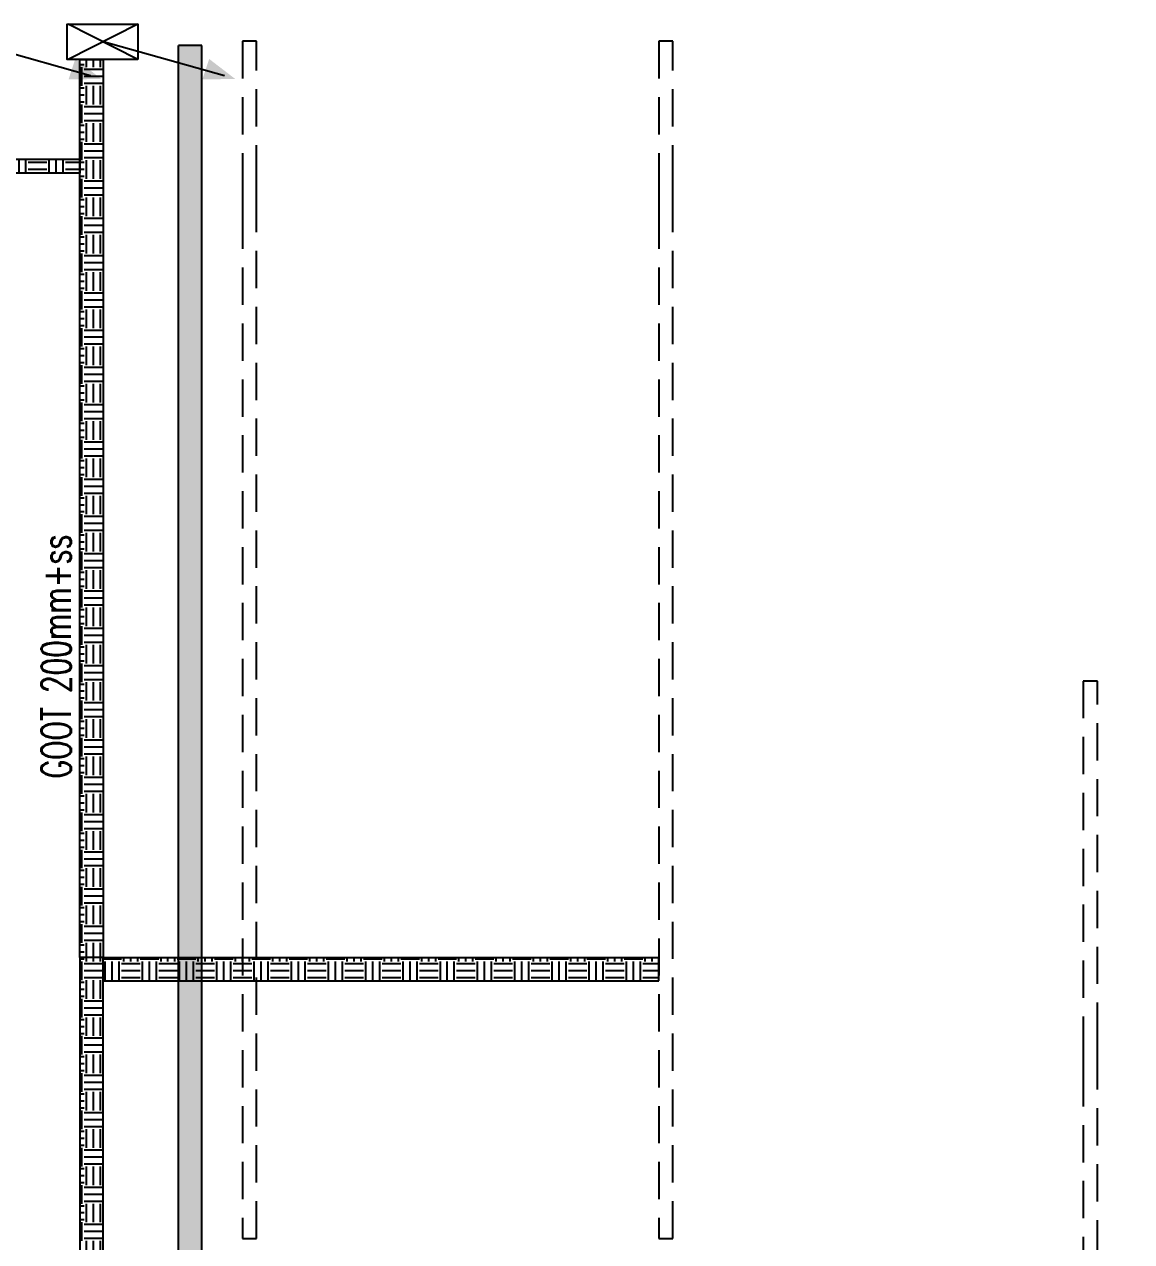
# Model space of a CAD drawing. Header units: millimetres. Extents: x -3262 to 113612, y 0 to 217318.
# Drawn here: x 47781 to 57220, y 60496 to 70869 of the extents above; entities that cross this region are included whole.
import ezdxf

# ---------------------------------------------------------------- set-up
doc = ezdxf.new("R2010")
doc.units = ezdxf.units.MM
doc.header["$LTSCALE"] = 100
doc.linetypes.add('HIDDEN2', pattern=[4.7625, 3.175, -1.5875])
for name, color, linetype in [('ByLayer', 2, 'Continuous'), ('EL6131--_ENERGIEBEDR (1996)', 2, 'Continuous'), ('EL6131--_KG_D', 3, 'Continuous')]:
    doc.layers.add(name, color=color, linetype=linetype)
doc.styles.add('CofelyArial', font='arial.ttf')
doc.styles.add('ROMANS', font='ROMANS', dxfattribs={"width": 0.7})

# ---------------------------------------------------------------- blocks, each defined once
blk = doc.blocks.new('*X61')
at = {"color": 0}
for p, q in [((47625, 29646.5625), (47783.75, 29646.5625)), ((47625, 29587.03125), (47783.75, 29587.03125)), ((47803.59375, 29507.65625), (47803.59375, 29661.649382)), ((47617.204768, 29487.8125), (47625, 29487.8125)), ((47625, 29527.5), (47783.75, 29527.5)), ((47644.84375, 29348.90625), (47644.84375, 29507.65625)), ((47704.375, 29348.90625), (47704.375, 29507.65625)), ((47763.90625, 29348.90625), (47763.90625, 29507.65625)), ((47783.75, 29487.8125), (47817.204768, 29487.8125)), ((47617.204768, 29428.28125), (47625, 29428.28125)), ((47617.204768, 29368.75), (47625, 29368.75)), ((47783.75, 29428.28125), (47817.204768, 29428.28125)), ((47783.75, 29368.75), (47817.204768, 29368.75)), ((47625, 29329.0625), (47783.75, 29329.0625)), ((47625, 29269.53125), (47783.75, 29269.53125)), ((47803.59375, 29190.15625), (47803.59375, 29348.90625)), ((47617.204768, 29170.3125), (47625, 29170.3125)), ((47625, 29210), (47783.75, 29210)), ((47644.84375, 29031.40625), (47644.84375, 29190.15625)), ((47704.375, 29031.40625), (47704.375, 29190.15625)), ((47763.90625, 29031.40625), (47763.90625, 29190.15625)), ((47783.75, 29170.3125), (47817.204768, 29170.3125)), ((47617.204768, 29110.78125), (47625, 29110.78125)), ((47617.204768, 29051.25), (47625, 29051.25)), ((47783.75, 29110.78125), (47817.204768, 29110.78125)), ((47783.75, 29051.25), (47817.204768, 29051.25)), ((47625, 29011.5625), (47783.75, 29011.5625)), ((47625, 28952.03125), (47783.75, 28952.03125)), ((47803.59375, 28872.65625), (47803.59375, 29031.40625)), ((47617.204768, 28852.8125), (47625, 28852.8125)), ((47625, 28892.5), (47783.75, 28892.5)), ((47644.84375, 28713.90625), (47644.84375, 28872.65625)), ((47704.375, 28713.90625), (47704.375, 28872.65625)), ((47763.90625, 28713.90625), (47763.90625, 28872.65625)), ((47783.75, 28852.8125), (47817.204768, 28852.8125)), ((47617.204768, 28793.28125), (47625, 28793.28125)), ((47617.204768, 28733.75), (47625, 28733.75)), ((47783.75, 28793.28125), (47817.204768, 28793.28125)), ((47783.75, 28733.75), (47817.204768, 28733.75)), ((47625, 28694.0625), (47783.75, 28694.0625)), ((47625, 28634.53125), (47783.75, 28634.53125)), ((47803.59375, 28555.15625), (47803.59375, 28713.90625)), ((47617.204768, 28535.3125), (47625, 28535.3125)), ((47625, 28575), (47783.75, 28575)), ((47644.84375, 28396.40625), (47644.84375, 28555.15625)), ((47704.375, 28396.40625), (47704.375, 28555.15625)), ((47763.90625, 28396.40625), (47763.90625, 28555.15625)), ((47783.75, 28535.3125), (47817.204768, 28535.3125)), ((47617.204768, 28475.78125), (47625, 28475.78125)), ((47783.75, 28475.78125), (47817.204768, 28475.78125)), ((47617.204768, 28416.25), (47625, 28416.25)), ((47625, 28376.5625), (47783.75, 28376.5625)), ((47625, 28317.03125), (47783.75, 28317.03125)), ((47783.75, 28416.25), (47817.204768, 28416.25)), ((47803.59375, 28237.65625), (47803.59375, 28396.40625)), ((47617.204768, 28217.8125), (47625, 28217.8125)), ((47625, 28257.5), (47783.75, 28257.5)), ((47644.84375, 28078.90625), (47644.84375, 28237.65625)), ((47704.375, 28078.90625), (47704.375, 28237.65625)), ((47763.90625, 28078.90625), (47763.90625, 28237.65625)), ((47783.75, 28217.8125), (47817.204768, 28217.8125)), ((47617.204768, 28158.28125), (47625, 28158.28125)), ((47783.75, 28158.28125), (47817.204768, 28158.28125)), ((47617.204768, 28098.75), (47625, 28098.75)), ((47625, 28059.0625), (47783.75, 28059.0625)), ((47783.75, 28098.75), (47817.204768, 28098.75)), ((47803.59375, 27920.15625), (47803.59375, 28078.90625)), ((47625, 27999.53125), (47783.75, 27999.53125)), ((47625, 27940), (47783.75, 27940)), ((47644.84375, 27761.40625), (47644.84375, 27920.15625)), ((47704.375, 27761.40625), (47704.375, 27920.15625)), ((47763.90625, 27761.40625), (47763.90625, 27920.15625)), ((47617.204768, 27900.3125), (47625, 27900.3125)), ((47617.204768, 27840.78125), (47625, 27840.78125)), ((47783.75, 27900.3125), (47817.204768, 27900.3125)), ((47783.75, 27840.78125), (47817.204768, 27840.78125)), ((47617.204768, 27781.25), (47625, 27781.25)), ((47625, 27741.5625), (47783.75, 27741.5625)), ((47783.75, 27781.25), (47817.204768, 27781.25)), ((47803.59375, 27602.65625), (47803.59375, 27761.40625)), ((47625, 27682.03125), (47783.75, 27682.03125)), ((47625, 27622.5), (47783.75, 27622.5)), ((47644.84375, 27443.90625), (47644.84375, 27602.65625)), ((47704.375, 27443.90625), (47704.375, 27602.65625)), ((47763.90625, 27443.90625), (47763.90625, 27602.65625)), ((47617.204768, 27582.8125), (47625, 27582.8125)), ((47617.204768, 27523.28125), (47625, 27523.28125)), ((47783.75, 27582.8125), (47817.204768, 27582.8125)), ((47783.75, 27523.28125), (47817.204768, 27523.28125)), ((47617.204768, 27463.75), (47625, 27463.75)), ((47625, 27424.0625), (47783.75, 27424.0625)), ((47783.75, 27463.75), (47817.204768, 27463.75)), ((47803.59375, 27285.15625), (47803.59375, 27443.90625)), ((47625, 27364.53125), (47783.75, 27364.53125)), ((47625, 27305), (47783.75, 27305)), ((47644.84375, 27126.40625), (47644.84375, 27285.15625)), ((47704.375, 27126.40625), (47704.375, 27285.15625)), ((47763.90625, 27126.40625), (47763.90625, 27285.15625)), ((47617.204768, 27265.3125), (47625, 27265.3125)), ((47617.204768, 27205.78125), (47625, 27205.78125)), ((47783.75, 27265.3125), (47817.204768, 27265.3125)), ((47783.75, 27205.78125), (47817.204768, 27205.78125)), ((47617.204768, 27146.25), (47625, 27146.25)), ((47625, 27106.5625), (47783.75, 27106.5625)), ((47783.75, 27146.25), (47817.204768, 27146.25)), ((47803.59375, 26967.65625), (47803.59375, 27126.40625)), ((47625, 27047.03125), (47783.75, 27047.03125)), ((47625, 26987.5), (47783.75, 26987.5)), ((47617.204768, 26947.8125), (47625, 26947.8125)), ((47617.204768, 26888.28125), (47625, 26888.28125)), ((47644.84375, 26808.90625), (47644.84375, 26967.65625)), ((47704.375, 26808.90625), (47704.375, 26967.65625)), ((47763.90625, 26808.90625), (47763.90625, 26967.65625)), ((47783.75, 26947.8125), (47817.204768, 26947.8125)), ((47783.75, 26888.28125), (47817.204768, 26888.28125)), ((47617.204768, 26828.75), (47625, 26828.75)), ((47625, 26789.0625), (47783.75, 26789.0625)), ((47783.75, 26828.75), (47817.204768, 26828.75)), ((47803.59375, 26650.15625), (47803.59375, 26808.90625)), ((47625, 26729.53125), (47783.75, 26729.53125)), ((47625, 26670), (47783.75, 26670)), ((47617.204768, 26630.3125), (47625, 26630.3125)), ((47617.204768, 26570.78125), (47625, 26570.78125)), ((47644.84375, 26491.40625), (47644.84375, 26650.15625)), ((47704.375, 26491.40625), (47704.375, 26650.15625)), ((47763.90625, 26491.40625), (47763.90625, 26650.15625)), ((47783.75, 26630.3125), (47817.204768, 26630.3125)), ((47783.75, 26570.78125), (47817.204768, 26570.78125)), ((47617.204768, 26511.25), (47625, 26511.25)), ((47625, 26471.5625), (47783.75, 26471.5625)), ((47783.75, 26511.25), (47817.204768, 26511.25)), ((47803.59375, 26332.65625), (47803.59375, 26491.40625)), ((47625, 26412.03125), (47783.75, 26412.03125)), ((47625, 26352.5), (47783.75, 26352.5)), ((47617.204768, 26312.8125), (47625, 26312.8125)), ((47617.204768, 26253.28125), (47625, 26253.28125)), ((47644.84375, 26173.90625), (47644.84375, 26332.65625)), ((47704.375, 26173.90625), (47704.375, 26332.65625)), ((47763.90625, 26173.90625), (47763.90625, 26332.65625)), ((47783.75, 26312.8125), (47817.204768, 26312.8125)), ((47783.75, 26253.28125), (47817.204768, 26253.28125)), ((47617.204768, 26193.75), (47625, 26193.75)), ((47625, 26154.0625), (47783.75, 26154.0625)), ((47783.75, 26193.75), (47817.204768, 26193.75)), ((47803.59375, 26015.15625), (47803.59375, 26173.90625)), ((47625, 26094.53125), (47783.75, 26094.53125)), ((47625, 26035), (47783.75, 26035)), ((47617.204768, 25995.3125), (47625, 25995.3125)), ((47617.204768, 25935.78125), (47625, 25935.78125)), ((47644.84375, 25856.40625), (47644.84375, 26015.15625)), ((47704.375, 25856.40625), (47704.375, 26015.15625)), ((47763.90625, 25856.40625), (47763.90625, 26015.15625)), ((47783.75, 25995.3125), (47817.204768, 25995.3125)), ((47783.75, 25935.78125), (47817.204768, 25935.78125)), ((47617.204768, 25876.25), (47625, 25876.25)), ((47625, 25836.5625), (47783.75, 25836.5625)), ((47783.75, 25876.25), (47817.204768, 25876.25)), ((47803.59375, 25697.65625), (47803.59375, 25856.40625)), ((47625, 25777.03125), (47783.75, 25777.03125)), ((47617.204768, 25677.8125), (47625, 25677.8125)), ((47625, 25717.5), (47783.75, 25717.5)), ((47644.84375, 25538.90625), (47644.84375, 25697.65625)), ((47704.375, 25538.90625), (47704.375, 25697.65625)), ((47763.90625, 25538.90625), (47763.90625, 25697.65625)), ((47783.75, 25677.8125), (47817.204768, 25677.8125)), ((47617.204768, 25618.28125), (47625, 25618.28125)), ((47617.204768, 25558.75), (47625, 25558.75)), ((47625, 25519.0625), (47783.75, 25519.0625)), ((47783.75, 25618.28125), (47817.204768, 25618.28125)), ((47783.75, 25558.75), (47817.204768, 25558.75)), ((47803.59375, 25380.15625), (47803.59375, 25538.90625)), ((47625, 25459.53125), (47783.75, 25459.53125)), ((47617.204768, 25360.3125), (47625, 25360.3125)), ((47625, 25400), (47783.75, 25400)), ((47644.84375, 25221.40625), (47644.84375, 25380.15625)), ((47704.375, 25221.40625), (47704.375, 25380.15625)), ((47763.90625, 25221.40625), (47763.90625, 25380.15625)), ((47783.75, 25360.3125), (47817.204768, 25360.3125)), ((47617.204768, 25300.78125), (47625, 25300.78125)), ((47617.204768, 25241.25), (47625, 25241.25)), ((47783.75, 25300.78125), (47817.204768, 25300.78125)), ((47783.75, 25241.25), (47817.204768, 25241.25)), ((47803.59375, 25062.65625), (47803.59375, 25221.40625)), ((47625, 25201.5625), (47783.75, 25201.5625)), ((47625, 25142.03125), (47783.75, 25142.03125)), ((47617.204768, 25042.8125), (47625, 25042.8125)), ((47625, 25082.5), (47783.75, 25082.5)), ((47644.84375, 24926.380715), (47644.84375, 25062.65625)), ((47704.375, 24926.380715), (47704.375, 25062.65625)), ((47763.90625, 24926.380715), (47763.90625, 25062.65625)), ((47783.75, 25042.8125), (47817.204768, 25042.8125)), ((47617.204768, 24983.28125), (47625, 24983.28125)), ((47783.75, 24983.28125), (47817.204768, 24983.28125))]:
    blk.add_line(p, q, dxfattribs=at)
blk = doc.blocks.new('NV-1')
at = {"layer": 'ByLayer'}
for p, q in [((0, 4), (7.91, 0)), ((0, 0), (7.91, 4))]:
    blk.add_line(p, q, dxfattribs=at)
blk.add_lwpolyline([(0, 0), (8, 0), (8, 4), (0, 4)], close=True, dxfattribs=at)
blk = doc.blocks.new('PIJL-UIT')
at = {"layer": 'ByLayer', "color": 2}
blk.add_line((0, 0), (2.92, 10.41), dxfattribs=at)
blk.add_solid([(3.23, 11.35), (1.51, 9.11), (3.24, 8.54)], dxfattribs=at)
blk = doc.blocks.new('*X151')
at = {"color": 0}
for p, q in [((45243.75, 29805.3125), (45402.5, 29805.3125)), ((45402.5, 29845), (45561.25, 29845)), ((45422.34375, 29666.40625), (45422.34375, 29825.15625)), ((45481.875, 29666.40625), (45481.875, 29825.15625)), ((45541.40625, 29666.40625), (45541.40625, 29825.15625)), ((45561.25, 29805.3125), (45720, 29805.3125)), ((45581.09375, 29825.15625), (45581.09375, 29861.649382)), ((45640.625, 29825.15625), (45640.625, 29861.649382)), ((45700.15625, 29825.15625), (45700.15625, 29861.649382)), ((45720, 29845), (45878.75, 29845)), ((45739.84375, 29666.40625), (45739.84375, 29825.15625)), ((45799.375, 29666.40625), (45799.375, 29825.15625)), ((45858.90625, 29666.40625), (45858.90625, 29825.15625)), ((45878.75, 29805.3125), (46037.5, 29805.3125)), ((45898.59375, 29825.15625), (45898.59375, 29861.649382)), ((45958.125, 29825.15625), (45958.125, 29861.649382)), ((46017.65625, 29825.15625), (46017.65625, 29861.649382)), ((46037.5, 29845), (46196.25, 29845)), ((46057.34375, 29666.40625), (46057.34375, 29825.15625)), ((46116.875, 29666.40625), (46116.875, 29825.15625)), ((46176.40625, 29666.40625), (46176.40625, 29825.15625)), ((46196.25, 29805.3125), (46355, 29805.3125)), ((46216.09375, 29825.15625), (46216.09375, 29861.649382)), ((46275.625, 29825.15625), (46275.625, 29861.649382)), ((46335.15625, 29825.15625), (46335.15625, 29861.649382)), ((46355, 29845), (46513.75, 29845)), ((46374.84375, 29666.40625), (46374.84375, 29825.15625)), ((46434.375, 29666.40625), (46434.375, 29825.15625)), ((46493.90625, 29666.40625), (46493.90625, 29825.15625)), ((46513.75, 29805.3125), (46672.5, 29805.3125)), ((46533.59375, 29825.15625), (46533.59375, 29861.649382)), ((46593.125, 29825.15625), (46593.125, 29861.649382)), ((46652.65625, 29825.15625), (46652.65625, 29861.649382)), ((46672.5, 29845), (46831.25, 29845)), ((46692.34375, 29666.40625), (46692.34375, 29825.15625)), ((46751.875, 29666.40625), (46751.875, 29825.15625)), ((46811.40625, 29666.40625), (46811.40625, 29825.15625)), ((46831.25, 29805.3125), (46990, 29805.3125)), ((46851.09375, 29825.15625), (46851.09375, 29861.649382)), ((46910.625, 29825.15625), (46910.625, 29861.649382)), ((46970.15625, 29825.15625), (46970.15625, 29861.649382)), ((46990, 29845), (47148.75, 29845)), ((47009.84375, 29666.40625), (47009.84375, 29825.15625)), ((47069.375, 29666.40625), (47069.375, 29825.15625)), ((47128.90625, 29666.40625), (47128.90625, 29825.15625)), ((47148.75, 29805.3125), (47307.5, 29805.3125)), ((47168.59375, 29825.15625), (47168.59375, 29861.649382)), ((47228.125, 29825.15625), (47228.125, 29861.649382)), ((47287.65625, 29825.15625), (47287.65625, 29861.649382)), ((47307.5, 29845), (47466.25, 29845)), ((47327.34375, 29666.40625), (47327.34375, 29825.15625)), ((47386.875, 29666.40625), (47386.875, 29825.15625)), ((47446.40625, 29666.40625), (47446.40625, 29825.15625)), ((47466.25, 29805.3125), (47625, 29805.3125)), ((47486.09375, 29825.15625), (47486.09375, 29861.649382)), ((47545.625, 29825.15625), (47545.625, 29861.649382)), ((47605.15625, 29825.15625), (47605.15625, 29861.649382)), ((47625, 29845), (47783.75, 29845)), ((47644.84375, 29666.40625), (47644.84375, 29825.15625)), ((47704.375, 29666.40625), (47704.375, 29825.15625)), ((47763.90625, 29666.40625), (47763.90625, 29825.15625)), ((47783.75, 29805.3125), (47817.204768, 29805.3125)), ((47803.59375, 29825.15625), (47803.59375, 29861.649382)), ((45243.75, 29745.78125), (45402.5, 29745.78125)), ((45243.75, 29686.25), (45402.5, 29686.25)), ((45561.25, 29745.78125), (45720, 29745.78125)), ((45561.25, 29686.25), (45720, 29686.25)), ((45581.09375, 29661.649382), (45581.09375, 29666.40625)), ((45640.625, 29661.649382), (45640.625, 29666.40625)), ((45700.15625, 29661.649382), (45700.15625, 29666.40625)), ((45878.75, 29745.78125), (46037.5, 29745.78125)), ((45878.75, 29686.25), (46037.5, 29686.25)), ((45898.59375, 29661.649382), (45898.59375, 29666.40625)), ((45958.125, 29661.649382), (45958.125, 29666.40625)), ((46017.65625, 29661.649382), (46017.65625, 29666.40625)), ((46196.25, 29745.78125), (46355, 29745.78125)), ((46196.25, 29686.25), (46355, 29686.25)), ((46216.09375, 29661.649382), (46216.09375, 29666.40625)), ((46275.625, 29661.649382), (46275.625, 29666.40625)), ((46335.15625, 29661.649382), (46335.15625, 29666.40625)), ((46513.75, 29745.78125), (46672.5, 29745.78125)), ((46513.75, 29686.25), (46672.5, 29686.25)), ((46533.59375, 29661.649382), (46533.59375, 29666.40625)), ((46593.125, 29661.649382), (46593.125, 29666.40625)), ((46652.65625, 29661.649382), (46652.65625, 29666.40625)), ((46831.25, 29745.78125), (46990, 29745.78125)), ((46831.25, 29686.25), (46990, 29686.25)), ((46851.09375, 29661.649382), (46851.09375, 29666.40625)), ((46910.625, 29661.649382), (46910.625, 29666.40625)), ((46970.15625, 29661.649382), (46970.15625, 29666.40625)), ((47148.75, 29745.78125), (47307.5, 29745.78125)), ((47148.75, 29686.25), (47307.5, 29686.25)), ((47168.59375, 29661.649382), (47168.59375, 29666.40625)), ((47228.125, 29661.649382), (47228.125, 29666.40625)), ((47287.65625, 29661.649382), (47287.65625, 29666.40625)), ((47466.25, 29745.78125), (47625, 29745.78125)), ((47466.25, 29686.25), (47625, 29686.25)), ((47486.09375, 29661.649382), (47486.09375, 29666.40625)), ((47545.625, 29661.649382), (47545.625, 29666.40625)), ((47605.15625, 29661.649382), (47605.15625, 29666.40625)), ((47783.75, 29745.78125), (47817.204768, 29745.78125)), ((47783.75, 29686.25), (47817.204768, 29686.25)), ((47803.59375, 29661.649382), (47803.59375, 29666.40625))]:
    blk.add_line(p, q, dxfattribs=at)
blk = doc.blocks.new('*X152')
at = {"color": 0}
for p, q in [((54530.625, 30777.65625), (54530.625, 30869.547061)), ((54590.15625, 30777.65625), (54590.15625, 30869.547061)), ((54610, 30857.03125), (54768.75, 30857.03125)), ((54788.59375, 30777.65625), (54788.59375, 30869.547061)), ((54848.125, 30777.65625), (54848.125, 30869.547061)), ((54907.65625, 30777.65625), (54907.65625, 30869.547061)), ((54927.5, 30857.03125), (55086.25, 30857.03125)), ((55106.09375, 30777.65625), (55106.09375, 30869.547061)), ((55165.625, 30777.65625), (55165.625, 30869.547061)), ((55225.15625, 30777.65625), (55225.15625, 30869.547061)), ((55245, 30857.03125), (55403.75, 30857.03125)), ((55423.59375, 30777.65625), (55423.59375, 30869.547061)), ((54500.692166, 30757.8125), (54610, 30757.8125)), ((54610, 30797.5), (54768.75, 30797.5)), ((54629.84375, 30749.547061), (54629.84375, 30777.65625)), ((54689.375, 30749.547061), (54689.375, 30777.65625)), ((54748.90625, 30749.547061), (54748.90625, 30777.65625)), ((54768.75, 30757.8125), (54927.5, 30757.8125)), ((54927.5, 30797.5), (55086.25, 30797.5)), ((54947.34375, 30749.547061), (54947.34375, 30777.65625)), ((55006.875, 30749.547061), (55006.875, 30777.65625)), ((55066.40625, 30749.547061), (55066.40625, 30777.65625)), ((55086.25, 30757.8125), (55245, 30757.8125)), ((55245, 30797.5), (55403.75, 30797.5)), ((55264.84375, 30749.547061), (55264.84375, 30777.65625)), ((55324.375, 30749.547061), (55324.375, 30777.65625)), ((55383.90625, 30749.547061), (55383.90625, 30777.65625)), ((55403.75, 30757.8125), (55468.342437, 30757.8125)), ((54500.692166, 30698.28125), (54610, 30698.28125)), ((54500.692166, 30638.75), (54610, 30638.75)), ((54530.625, 30460.15625), (54530.625, 30618.90625)), ((54590.15625, 30460.15625), (54590.15625, 30618.90625)), ((54610, 30599.0625), (54620.692166, 30599.0625)), ((54610, 30539.53125), (54620.692166, 30539.53125)), ((54500.692166, 30440.3125), (54610, 30440.3125)), ((54610, 30480), (54620.692166, 30480)), ((54500.692166, 30380.78125), (54610, 30380.78125)), ((54500.692166, 30321.25), (54610, 30321.25)), ((54530.625, 30142.65625), (54530.625, 30301.40625)), ((54590.15625, 30142.65625), (54590.15625, 30301.40625)), ((54610, 30281.5625), (54620.692166, 30281.5625)), ((54610, 30222.03125), (54620.692166, 30222.03125)), ((54500.692166, 30122.8125), (54610, 30122.8125)), ((54610, 30162.5), (54620.692166, 30162.5)), ((54500.692166, 30063.28125), (54610, 30063.28125)), ((54500.692166, 30003.75), (54610, 30003.75)), ((54530.625, 29861.649382), (54530.625, 29983.90625)), ((54590.15625, 29861.649382), (54590.15625, 29983.90625)), ((54610, 29964.0625), (54620.692166, 29964.0625)), ((54610, 29904.53125), (54620.692166, 29904.53125)), ((47817.204768, 29805.3125), (47942.5, 29805.3125)), ((47863.125, 29825.15625), (47863.125, 29861.649382)), ((47922.65625, 29825.15625), (47922.65625, 29861.649382)), ((47942.5, 29845), (48101.25, 29845)), ((47962.34375, 29666.40625), (47962.34375, 29825.15625)), ((48021.875, 29666.40625), (48021.875, 29825.15625)), ((48081.40625, 29666.40625), (48081.40625, 29825.15625)), ((48101.25, 29805.3125), (48260, 29805.3125)), ((48121.09375, 29825.15625), (48121.09375, 29861.649382)), ((48180.625, 29825.15625), (48180.625, 29861.649382)), ((48240.15625, 29825.15625), (48240.15625, 29861.649382)), ((48260, 29845), (48418.75, 29845)), ((48279.84375, 29666.40625), (48279.84375, 29825.15625)), ((48339.375, 29666.40625), (48339.375, 29825.15625)), ((48398.90625, 29666.40625), (48398.90625, 29825.15625)), ((48418.75, 29805.3125), (48577.5, 29805.3125)), ((48438.59375, 29825.15625), (48438.59375, 29861.649382)), ((48498.125, 29825.15625), (48498.125, 29861.649382)), ((48557.65625, 29825.15625), (48557.65625, 29861.649382)), ((48577.5, 29845), (48736.25, 29845)), ((48597.34375, 29666.40625), (48597.34375, 29825.15625)), ((48656.875, 29666.40625), (48656.875, 29825.15625)), ((48716.40625, 29666.40625), (48716.40625, 29825.15625)), ((48736.25, 29805.3125), (48895, 29805.3125)), ((48756.09375, 29825.15625), (48756.09375, 29861.649382)), ((48815.625, 29825.15625), (48815.625, 29861.649382)), ((48875.15625, 29825.15625), (48875.15625, 29861.649382)), ((48895, 29845), (49053.75, 29845)), ((48914.84375, 29666.40625), (48914.84375, 29825.15625)), ((48974.375, 29666.40625), (48974.375, 29825.15625)), ((49033.90625, 29666.40625), (49033.90625, 29825.15625)), ((49053.75, 29805.3125), (49212.5, 29805.3125)), ((49073.59375, 29825.15625), (49073.59375, 29861.649382)), ((49133.125, 29825.15625), (49133.125, 29861.649382)), ((49192.65625, 29825.15625), (49192.65625, 29861.649382)), ((49212.5, 29845), (49371.25, 29845)), ((49232.34375, 29666.40625), (49232.34375, 29825.15625)), ((49291.875, 29666.40625), (49291.875, 29825.15625)), ((49351.40625, 29666.40625), (49351.40625, 29825.15625)), ((49371.25, 29805.3125), (49530, 29805.3125)), ((49391.09375, 29825.15625), (49391.09375, 29861.649382)), ((49450.625, 29825.15625), (49450.625, 29861.649382)), ((49510.15625, 29825.15625), (49510.15625, 29861.649382)), ((49530, 29845), (49688.75, 29845)), ((49549.84375, 29666.40625), (49549.84375, 29825.15625)), ((49609.375, 29666.40625), (49609.375, 29825.15625)), ((49668.90625, 29666.40625), (49668.90625, 29825.15625)), ((49688.75, 29805.3125), (49847.5, 29805.3125)), ((49708.59375, 29825.15625), (49708.59375, 29861.649382)), ((49768.125, 29825.15625), (49768.125, 29861.649382)), ((49827.65625, 29825.15625), (49827.65625, 29861.649382)), ((49847.5, 29845), (50006.25, 29845)), ((49867.34375, 29666.40625), (49867.34375, 29825.15625)), ((49926.875, 29666.40625), (49926.875, 29825.15625)), ((49986.40625, 29666.40625), (49986.40625, 29825.15625)), ((50006.25, 29805.3125), (50165, 29805.3125)), ((50026.09375, 29825.15625), (50026.09375, 29861.649382)), ((50085.625, 29825.15625), (50085.625, 29861.649382)), ((50145.15625, 29825.15625), (50145.15625, 29861.649382)), ((50165, 29845), (50323.75, 29845)), ((50184.84375, 29666.40625), (50184.84375, 29825.15625)), ((50244.375, 29666.40625), (50244.375, 29825.15625)), ((50303.90625, 29666.40625), (50303.90625, 29825.15625)), ((50323.75, 29805.3125), (50482.5, 29805.3125)), ((50343.59375, 29825.15625), (50343.59375, 29861.649382)), ((50403.125, 29825.15625), (50403.125, 29861.649382)), ((50462.65625, 29825.15625), (50462.65625, 29861.649382)), ((50482.5, 29845), (50641.25, 29845)), ((50502.34375, 29666.40625), (50502.34375, 29825.15625)), ((50561.875, 29666.40625), (50561.875, 29825.15625)), ((50621.40625, 29666.40625), (50621.40625, 29825.15625)), ((50641.25, 29805.3125), (50800, 29805.3125)), ((50661.09375, 29825.15625), (50661.09375, 29861.649382)), ((50720.625, 29825.15625), (50720.625, 29861.649382)), ((50780.15625, 29825.15625), (50780.15625, 29861.649382)), ((50800, 29845), (50958.75, 29845)), ((50819.84375, 29666.40625), (50819.84375, 29825.15625)), ((50879.375, 29666.40625), (50879.375, 29825.15625)), ((50938.90625, 29666.40625), (50938.90625, 29825.15625)), ((50958.75, 29805.3125), (51117.5, 29805.3125)), ((50978.59375, 29825.15625), (50978.59375, 29861.649382)), ((51038.125, 29825.15625), (51038.125, 29861.649382)), ((51097.65625, 29825.15625), (51097.65625, 29861.649382)), ((51117.5, 29845), (51276.25, 29845)), ((51137.34375, 29666.40625), (51137.34375, 29825.15625)), ((51196.875, 29666.40625), (51196.875, 29825.15625)), ((51256.40625, 29666.40625), (51256.40625, 29825.15625)), ((51276.25, 29805.3125), (51435, 29805.3125)), ((51296.09375, 29825.15625), (51296.09375, 29861.649382)), ((51355.625, 29825.15625), (51355.625, 29861.649382)), ((51415.15625, 29825.15625), (51415.15625, 29861.649382)), ((51435, 29845), (51593.75, 29845)), ((51454.84375, 29666.40625), (51454.84375, 29825.15625)), ((51514.375, 29666.40625), (51514.375, 29825.15625)), ((51573.90625, 29666.40625), (51573.90625, 29825.15625)), ((51593.75, 29805.3125), (51752.5, 29805.3125)), ((51613.59375, 29825.15625), (51613.59375, 29861.649382)), ((51673.125, 29825.15625), (51673.125, 29861.649382)), ((51732.65625, 29825.15625), (51732.65625, 29861.649382)), ((51752.5, 29845), (51911.25, 29845)), ((51772.34375, 29666.40625), (51772.34375, 29825.15625)), ((51831.875, 29666.40625), (51831.875, 29825.15625)), ((51891.40625, 29666.40625), (51891.40625, 29825.15625)), ((51911.25, 29805.3125), (52070, 29805.3125)), ((51931.09375, 29825.15625), (51931.09375, 29861.649382)), ((51990.625, 29825.15625), (51990.625, 29861.649382)), ((52050.15625, 29825.15625), (52050.15625, 29861.649382)), ((52070, 29845), (52228.75, 29845)), ((52089.84375, 29666.40625), (52089.84375, 29825.15625)), ((52149.375, 29666.40625), (52149.375, 29825.15625)), ((52208.90625, 29666.40625), (52208.90625, 29825.15625)), ((52228.75, 29805.3125), (52387.5, 29805.3125)), ((52248.59375, 29825.15625), (52248.59375, 29861.649382)), ((52308.125, 29825.15625), (52308.125, 29861.649382)), ((52367.65625, 29825.15625), (52367.65625, 29861.649382)), ((52387.5, 29845), (52546.25, 29845)), ((52407.34375, 29666.40625), (52407.34375, 29825.15625)), ((52466.875, 29666.40625), (52466.875, 29825.15625)), ((52526.40625, 29666.40625), (52526.40625, 29825.15625)), ((52546.25, 29805.3125), (52705, 29805.3125)), ((52566.09375, 29825.15625), (52566.09375, 29861.649382)), ((52625.625, 29825.15625), (52625.625, 29861.649382)), ((52685.15625, 29825.15625), (52685.15625, 29861.649382)), ((52705, 29845), (52863.75, 29845)), ((52724.84375, 29666.40625), (52724.84375, 29825.15625)), ((52784.375, 29666.40625), (52784.375, 29825.15625)), ((52843.90625, 29666.40625), (52843.90625, 29825.15625)), ((52863.75, 29805.3125), (53022.5, 29805.3125)), ((52883.59375, 29825.15625), (52883.59375, 29861.649382)), ((52943.125, 29825.15625), (52943.125, 29861.649382)), ((53002.65625, 29825.15625), (53002.65625, 29861.649382)), ((53022.5, 29845), (53181.25, 29845)), ((53042.34375, 29666.40625), (53042.34375, 29825.15625)), ((53101.875, 29666.40625), (53101.875, 29825.15625)), ((53161.40625, 29666.40625), (53161.40625, 29825.15625)), ((53181.25, 29805.3125), (53340, 29805.3125)), ((53201.09375, 29825.15625), (53201.09375, 29861.649382)), ((53260.625, 29825.15625), (53260.625, 29861.649382)), ((53320.15625, 29825.15625), (53320.15625, 29861.649382)), ((53340, 29845), (53498.75, 29845)), ((53359.84375, 29666.40625), (53359.84375, 29825.15625)), ((53419.375, 29666.40625), (53419.375, 29825.15625)), ((53478.90625, 29666.40625), (53478.90625, 29825.15625)), ((53498.75, 29805.3125), (53657.5, 29805.3125)), ((53518.59375, 29825.15625), (53518.59375, 29861.649382)), ((53578.125, 29825.15625), (53578.125, 29861.649382)), ((53637.65625, 29825.15625), (53637.65625, 29861.649382)), ((53657.5, 29845), (53816.25, 29845)), ((53677.34375, 29666.40625), (53677.34375, 29825.15625)), ((53736.875, 29666.40625), (53736.875, 29825.15625)), ((53796.40625, 29666.40625), (53796.40625, 29825.15625)), ((53816.25, 29805.3125), (53975, 29805.3125)), ((53836.09375, 29825.15625), (53836.09375, 29861.649382)), ((53895.625, 29825.15625), (53895.625, 29861.649382)), ((53955.15625, 29825.15625), (53955.15625, 29861.649382)), ((53975, 29845), (54133.75, 29845)), ((53994.84375, 29666.40625), (53994.84375, 29825.15625)), ((54054.375, 29666.40625), (54054.375, 29825.15625)), ((54113.90625, 29666.40625), (54113.90625, 29825.15625)), ((54133.75, 29805.3125), (54292.5, 29805.3125)), ((54153.59375, 29825.15625), (54153.59375, 29861.649382)), ((54213.125, 29825.15625), (54213.125, 29861.649382)), ((54272.65625, 29825.15625), (54272.65625, 29861.649382)), ((54292.5, 29845), (54451.25, 29845)), ((54312.34375, 29666.40625), (54312.34375, 29825.15625)), ((54371.875, 29666.40625), (54371.875, 29825.15625)), ((54431.40625, 29666.40625), (54431.40625, 29825.15625)), ((54451.25, 29805.3125), (54610, 29805.3125)), ((54471.09375, 29825.15625), (54471.09375, 29861.649382)), ((54530.625, 29825.15625), (54530.625, 29861.649382)), ((54590.15625, 29825.15625), (54590.15625, 29861.649382)), ((54610, 29845), (54768.75, 29845)), ((54629.84375, 29666.40625), (54629.84375, 29825.15625)), ((54689.375, 29666.40625), (54689.375, 29825.15625)), ((54748.90625, 29666.40625), (54748.90625, 29825.15625)), ((54768.75, 29805.3125), (54927.5, 29805.3125)), ((54788.59375, 29825.15625), (54788.59375, 29861.649382)), ((54848.125, 29825.15625), (54848.125, 29861.649382)), ((54907.65625, 29825.15625), (54907.65625, 29861.649382)), ((54927.5, 29845), (55086.25, 29845)), ((54947.34375, 29666.40625), (54947.34375, 29825.15625)), ((55006.875, 29666.40625), (55006.875, 29825.15625)), ((55066.40625, 29666.40625), (55066.40625, 29825.15625)), ((55086.25, 29805.3125), (55245, 29805.3125)), ((55106.09375, 29825.15625), (55106.09375, 29861.649382)), ((55165.625, 29825.15625), (55165.625, 29861.649382)), ((55225.15625, 29825.15625), (55225.15625, 29861.649382)), ((55245, 29845), (55403.75, 29845)), ((55264.84375, 29666.40625), (55264.84375, 29825.15625)), ((55324.375, 29666.40625), (55324.375, 29825.15625)), ((55383.90625, 29666.40625), (55383.90625, 29825.15625)), ((55403.75, 29805.3125), (55468.342437, 29805.3125)), ((55423.59375, 29825.15625), (55423.59375, 29861.649382)), ((47817.204768, 29745.78125), (47942.5, 29745.78125)), ((47817.204768, 29686.25), (47942.5, 29686.25)), ((47863.125, 29661.649382), (47863.125, 29666.40625)), ((47922.65625, 29661.649382), (47922.65625, 29666.40625)), ((48101.25, 29745.78125), (48260, 29745.78125)), ((48101.25, 29686.25), (48260, 29686.25)), ((48121.09375, 29661.649382), (48121.09375, 29666.40625)), ((48180.625, 29661.649382), (48180.625, 29666.40625)), ((48240.15625, 29661.649382), (48240.15625, 29666.40625)), ((48418.75, 29745.78125), (48577.5, 29745.78125)), ((48418.75, 29686.25), (48577.5, 29686.25)), ((48438.59375, 29661.649382), (48438.59375, 29666.40625)), ((48498.125, 29661.649382), (48498.125, 29666.40625)), ((48557.65625, 29661.649382), (48557.65625, 29666.40625)), ((48736.25, 29745.78125), (48895, 29745.78125)), ((48736.25, 29686.25), (48895, 29686.25)), ((48756.09375, 29661.649382), (48756.09375, 29666.40625)), ((48815.625, 29661.649382), (48815.625, 29666.40625)), ((48875.15625, 29661.649382), (48875.15625, 29666.40625)), ((49053.75, 29745.78125), (49212.5, 29745.78125)), ((49053.75, 29686.25), (49212.5, 29686.25)), ((49073.59375, 29661.649382), (49073.59375, 29666.40625)), ((49133.125, 29661.649382), (49133.125, 29666.40625)), ((49192.65625, 29661.649382), (49192.65625, 29666.40625)), ((49371.25, 29745.78125), (49530, 29745.78125)), ((49371.25, 29686.25), (49530, 29686.25)), ((49391.09375, 29661.649382), (49391.09375, 29666.40625)), ((49450.625, 29661.649382), (49450.625, 29666.40625)), ((49510.15625, 29661.649382), (49510.15625, 29666.40625)), ((49688.75, 29745.78125), (49847.5, 29745.78125)), ((49688.75, 29686.25), (49847.5, 29686.25)), ((49708.59375, 29661.649382), (49708.59375, 29666.40625)), ((49768.125, 29661.649382), (49768.125, 29666.40625)), ((49827.65625, 29661.649382), (49827.65625, 29666.40625)), ((50006.25, 29745.78125), (50165, 29745.78125)), ((50006.25, 29686.25), (50165, 29686.25)), ((50026.09375, 29661.649382), (50026.09375, 29666.40625)), ((50085.625, 29661.649382), (50085.625, 29666.40625)), ((50145.15625, 29661.649382), (50145.15625, 29666.40625)), ((50323.75, 29745.78125), (50482.5, 29745.78125)), ((50323.75, 29686.25), (50482.5, 29686.25)), ((50343.59375, 29661.649382), (50343.59375, 29666.40625)), ((50403.125, 29661.649382), (50403.125, 29666.40625)), ((50462.65625, 29661.649382), (50462.65625, 29666.40625)), ((50641.25, 29745.78125), (50800, 29745.78125)), ((50641.25, 29686.25), (50800, 29686.25)), ((50661.09375, 29661.649382), (50661.09375, 29666.40625)), ((50720.625, 29661.649382), (50720.625, 29666.40625)), ((50780.15625, 29661.649382), (50780.15625, 29666.40625)), ((50958.75, 29745.78125), (51117.5, 29745.78125)), ((50958.75, 29686.25), (51117.5, 29686.25)), ((50978.59375, 29661.649382), (50978.59375, 29666.40625)), ((51038.125, 29661.649382), (51038.125, 29666.40625)), ((51097.65625, 29661.649382), (51097.65625, 29666.40625)), ((51276.25, 29745.78125), (51435, 29745.78125)), ((51276.25, 29686.25), (51435, 29686.25)), ((51296.09375, 29661.649382), (51296.09375, 29666.40625)), ((51355.625, 29661.649382), (51355.625, 29666.40625)), ((51415.15625, 29661.649382), (51415.15625, 29666.40625)), ((51593.75, 29745.78125), (51752.5, 29745.78125)), ((51593.75, 29686.25), (51752.5, 29686.25)), ((51613.59375, 29661.649382), (51613.59375, 29666.40625)), ((51673.125, 29661.649382), (51673.125, 29666.40625)), ((51732.65625, 29661.649382), (51732.65625, 29666.40625)), ((51911.25, 29745.78125), (52070, 29745.78125)), ((51911.25, 29686.25), (52070, 29686.25)), ((51931.09375, 29661.649382), (51931.09375, 29666.40625)), ((51990.625, 29661.649382), (51990.625, 29666.40625)), ((52050.15625, 29661.649382), (52050.15625, 29666.40625)), ((52228.75, 29745.78125), (52387.5, 29745.78125)), ((52228.75, 29686.25), (52387.5, 29686.25)), ((52248.59375, 29661.649382), (52248.59375, 29666.40625)), ((52308.125, 29661.649382), (52308.125, 29666.40625)), ((52367.65625, 29661.649382), (52367.65625, 29666.40625)), ((52546.25, 29745.78125), (52705, 29745.78125)), ((52546.25, 29686.25), (52705, 29686.25)), ((52566.09375, 29661.649382), (52566.09375, 29666.40625)), ((52625.625, 29661.649382), (52625.625, 29666.40625)), ((52685.15625, 29661.649382), (52685.15625, 29666.40625)), ((52863.75, 29745.78125), (53022.5, 29745.78125)), ((52863.75, 29686.25), (53022.5, 29686.25)), ((52883.59375, 29661.649382), (52883.59375, 29666.40625)), ((52943.125, 29661.649382), (52943.125, 29666.40625)), ((53002.65625, 29661.649382), (53002.65625, 29666.40625)), ((53181.25, 29745.78125), (53340, 29745.78125)), ((53181.25, 29686.25), (53340, 29686.25)), ((53201.09375, 29661.649382), (53201.09375, 29666.40625)), ((53260.625, 29661.649382), (53260.625, 29666.40625)), ((53320.15625, 29661.649382), (53320.15625, 29666.40625)), ((53498.75, 29745.78125), (53657.5, 29745.78125)), ((53498.75, 29686.25), (53657.5, 29686.25)), ((53518.59375, 29661.649382), (53518.59375, 29666.40625)), ((53578.125, 29661.649382), (53578.125, 29666.40625)), ((53637.65625, 29661.649382), (53637.65625, 29666.40625)), ((53816.25, 29745.78125), (53975, 29745.78125)), ((53816.25, 29686.25), (53975, 29686.25)), ((53836.09375, 29661.649382), (53836.09375, 29666.40625)), ((53895.625, 29661.649382), (53895.625, 29666.40625)), ((53955.15625, 29661.649382), (53955.15625, 29666.40625)), ((54133.75, 29745.78125), (54292.5, 29745.78125)), ((54133.75, 29686.25), (54292.5, 29686.25)), ((54153.59375, 29661.649382), (54153.59375, 29666.40625)), ((54213.125, 29661.649382), (54213.125, 29666.40625)), ((54272.65625, 29661.649382), (54272.65625, 29666.40625)), ((54451.25, 29745.78125), (54610, 29745.78125)), ((54451.25, 29686.25), (54610, 29686.25)), ((54471.09375, 29661.649382), (54471.09375, 29666.40625)), ((54530.625, 29661.649382), (54530.625, 29666.40625)), ((54590.15625, 29661.649382), (54590.15625, 29666.40625)), ((54768.75, 29745.78125), (54927.5, 29745.78125)), ((54768.75, 29686.25), (54927.5, 29686.25)), ((54788.59375, 29661.649382), (54788.59375, 29666.40625)), ((54848.125, 29661.649382), (54848.125, 29666.40625)), ((54907.65625, 29661.649382), (54907.65625, 29666.40625)), ((55086.25, 29745.78125), (55245, 29745.78125)), ((55086.25, 29686.25), (55245, 29686.25)), ((55106.09375, 29661.649382), (55106.09375, 29666.40625)), ((55165.625, 29661.649382), (55165.625, 29666.40625)), ((55225.15625, 29661.649382), (55225.15625, 29666.40625)), ((55403.75, 29745.78125), (55468.342437, 29745.78125)), ((55403.75, 29686.25), (55468.342437, 29686.25)), ((55423.59375, 29661.649382), (55423.59375, 29666.40625))]:
    blk.add_line(p, q, dxfattribs=at)
blk = doc.blocks.new('*U162')
at = {"color": 0, "linetype": 'Continuous'}
for p, q in [((0, 100, -2730), (50119, 100, -2730)), ((50119, -100, -2730), (50119, 100, -2730)), ((0, -100, -2730), (50119, -100, -2730))]:
    blk.add_line(p, q, dxfattribs=at)
at = {"layer": 'EL6131--_ENERGIEBEDR (1996)', "color": 1, "style": 'CofelyArial'}
for tag in ['SECTIONCODE', 'CODE', 'POSITIONCODE']:
    blk.add_attdef(tag, (49194, 20569, 2730), '', height=1.8, dxfattribs=at)

msp = doc.modelspace()

# ---------------------------------------------------------------- hatches: boundary and pattern name
at = {"layer": 'EL6131--_ENERGIEBEDR (1996)', "linetype": 'Continuous'}
h = msp.add_hatch(dxfattribs=at)
h.set_pattern_fill('STARS', color=1, scale=25)
h.set_pattern_definition([(0, (-35443.4, -94932.8), (0, 137.48153), [79.375, -79.375]), (60, (-35443.4, -94932.8), (-119.0625, 68.74077), [79.375, -79.375]), (120, (-35403.72, -94864.07), (-119.0625, -68.74077), [79.375, -79.375])])
h.paths.add_polyline_path([(49094, 20569), (49294, 20569), (49294, 70688), (49094, 70688)])

# ---------------------------------------------------------------- linework, layer by layer
at = {"layer": 'EL6131--_ENERGIEBEDR (1996)', "color": 2, "linetype": 'Continuous'}
for p, q in [((48454, 62918), (53189, 62918)), ((48454, 62718), (48454, 62918)), ((53189, 62718), (53189, 62918)), ((48454, 62718), (53189, 62718))]:
    msp.add_line(p, q, dxfattribs=at)
at = {"layer": 'EL6131--_ENERGIEBEDR (1996)', "color": 2, "linetype": 'HIDDEN2'}
for points in [[(49641, 69522), (49641, 69272), (49641, 60524), (49761, 60524), (49761, 69272), (49761, 69522), (49761, 70724), (49641, 70724)], [(53189, 69522), (53189, 69272), (53189, 60524), (53309, 60524), (53309, 69272), (53309, 69522), (53309, 70724), (53189, 70724)], [(56808, 62216), (56808, 61966), (56808, 53219), (56928, 53219), (56928, 61966), (56928, 62216), (56928, 65273), (56808, 65273)]]:
    msp.add_lwpolyline(points, close=True, dxfattribs=at)
at = {"layer": 'EL6131--_ENERGIEBEDR (1996)', "color": 2, "linetype": 'Continuous'}
for points in [[(47366, 70569), (47366, 69721), (48254, 69721), (48254, 69601), (47246, 69601), (47246, 70569)], [(48454, 70569), (48454, 62918), (48254, 62918), (48254, 70569)]]:
    msp.add_lwpolyline(points, close=True, dxfattribs=at)
at = {"layer": 'EL6131--_ENERGIEBEDR (1996)'}
msp.add_lwpolyline([(48254, 62718), (48254, 62718), (48254, 53209), (61190, 53209), (61190, 53409), (48454, 53409), (48454, 62918), (48254, 62918)], close=True, dxfattribs=at)

# ---------------------------------------------------------------- block references
at = {"layer": 'EL6131--_ENERGIEBEDR (1996)', "color": 2, "linetype": 'Continuous', "xscale": -75, "yscale": 75, "zscale": 75}
msp.add_blockref('NV-1', (48747, 70569), dxfattribs=at)
at = {"layer": 'EL6131--_ENERGIEBEDR (1996)', "color": 1, "linetype": 'Continuous', "xscale": 100, "yscale": 100, "zscale": 100, "rotation": 270}
for p in [(47304, 70725), (48445, 70725)]:
    msp.add_blockref('PIJL-UIT', p, dxfattribs=at)
at = {"layer": 'EL6131--_ENERGIEBEDR (1996)', "color": 1, "linetype": 'Continuous', "rotation": 90}
for name in ['*X152', '*X151', '*X61']:
    msp.add_blockref(name, (78116, 15100), dxfattribs=at)
at = {"layer": 'EL6131--_KG_D', "linetype": 'Continuous', "rotation": 90.00000000000001}
msp.add_blockref('*U162', (49194, 20569, 2730), dxfattribs=at)

# ---------------------------------------------------------------- texts
at = {"layer": 'EL6131--_ENERGIEBEDR (1996)', "color": 1, "linetype": 'Continuous', "style": 'ROMANS', "width": 0.7}
msp.add_text('GOOT 200mm+ss', height=250, rotation=90, dxfattribs=at).set_placement((48178, 64444))

doc.saveas('drawing.dxf')
